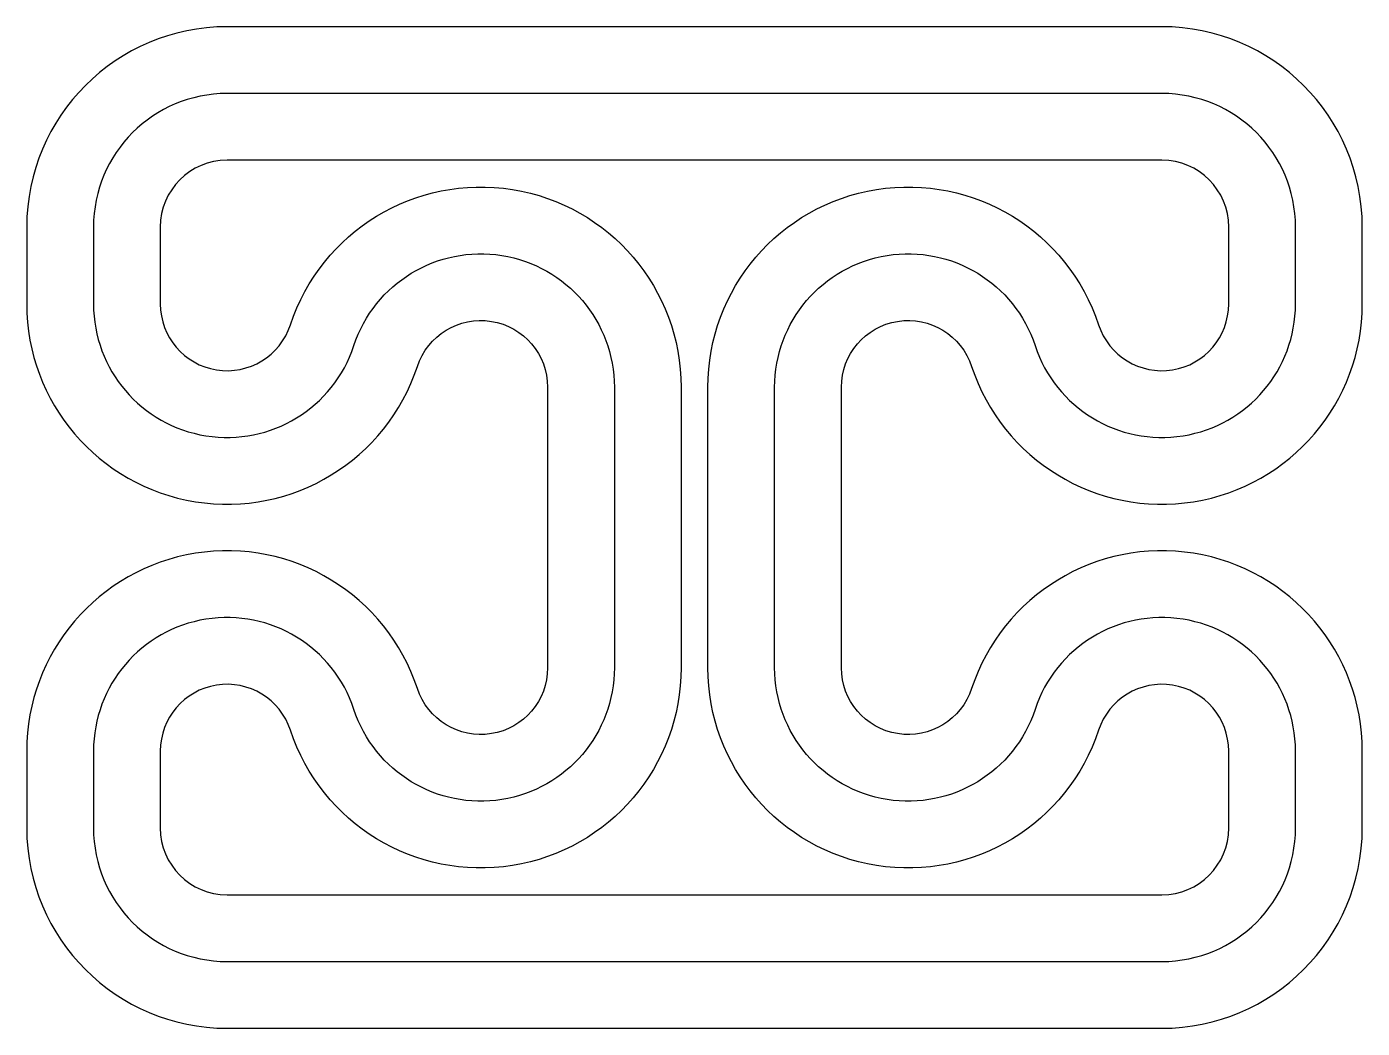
# Model space of a CAD drawing. Header units: metres. Extents: x 0 to 10, y 0 to 7.5.
import ezdxf

# ---------------------------------------------------------------- set-up
doc = ezdxf.new("R2010")
doc.units = ezdxf.units.M
doc.layers.get('0').update_dxf_attribs({"linetype": 'CONTINUOUS'})

msp = doc.modelspace()

# ---------------------------------------------------------------- linework, layer by layer
for points in [[(1.5, 7.5, 0.41421), (0, 6), (0, 5.424, 0.85261), (2.925, 4.956, -0.85261), (3.9, 4.8), (3.9, 2.7, -0.85261), (2.925, 2.544, 0.85261), (0, 2.076), (0, 1.5, 0.41421), (1.5, 0), (8.5, 0, 0.41421), (10, 1.5), (10, 2.076, 0.85261), (7.075, 2.544, -0.85261), (6.1, 2.7), (6.1, 4.8, -0.85261), (7.075, 4.956, 0.85261), (10, 5.424), (10, 6, 0.41421), (8.5, 7.5)], [(0.5, 6), (0.5, 5.424, 0.85261), (2.45, 5.112, -0.85261), (4.4, 4.8), (4.4, 2.7, -0.85261), (2.45, 2.388, 0.85261), (0.5, 2.076), (0.5, 1.5, 0.41421), (1.5, 0.5), (8.5, 0.5, 0.41421), (9.5, 1.5), (9.5, 2.076, 0.85261), (7.55, 2.388, -0.85261), (5.6, 2.7), (5.6, 4.8, -0.85261), (7.55, 5.112, 0.85261), (9.5, 5.424), (9.5, 6, 0.41421), (8.5, 7), (1.5, 7, 0.41421)], [(1.975, 2.232, 0.85261), (1, 2.076), (1, 1.5, 0.41421), (1.5, 1), (8.5, 1, 0.41421), (9, 1.5), (9, 2.076, 0.85261), (8.025, 2.232, -0.85261), (5.1, 2.7), (5.1, 4.8, -0.85261), (8.025, 5.268, 0.85261), (9, 5.424), (9, 6, 0.41421), (8.5, 6.5), (1.5, 6.5, 0.41421), (1, 6), (1, 5.424, 0.85261), (1.975, 5.268, -0.85261), (4.9, 4.8), (4.9, 2.7, -0.85261)]]:
    msp.add_lwpolyline(points, format="xyb", close=True)

doc.saveas('drawing.dxf')
